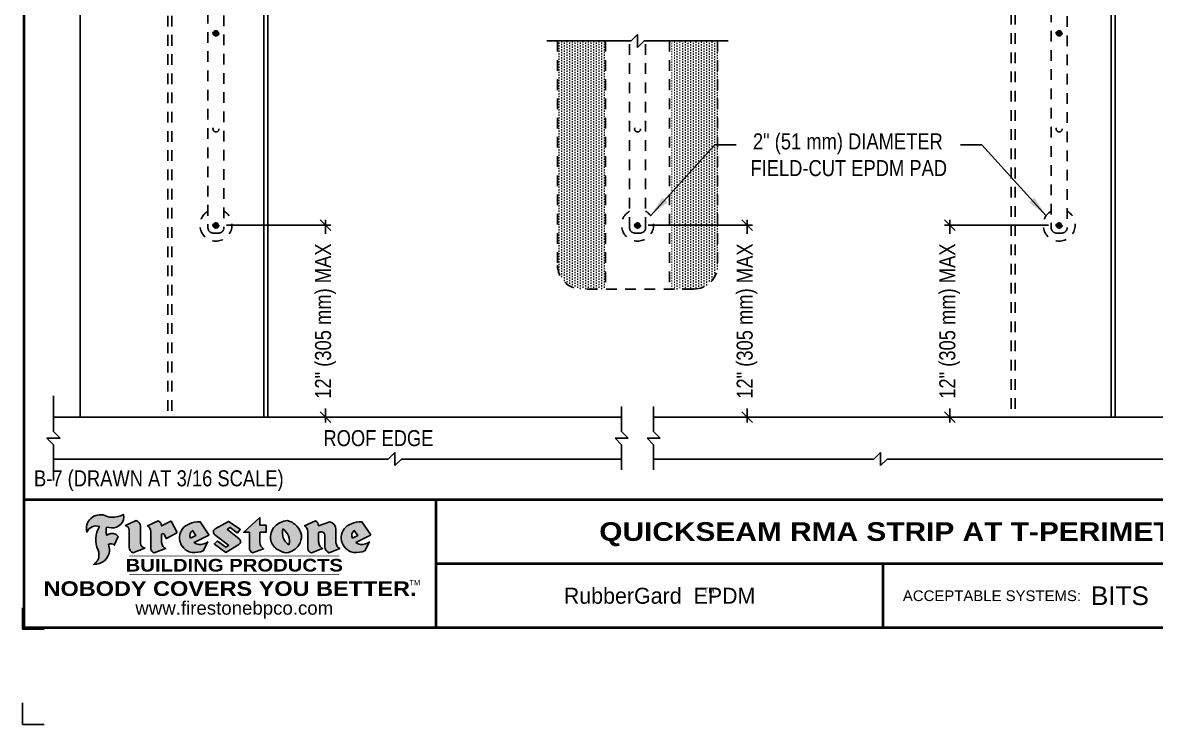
# Model space of a CAD drawing. Header units: inches. Extents: x 277.4 to 297.5, y -206.2 to -189.4.
# Drawn here: x 277.45 to 290.71, y -206.2 to -197.99 of the extents above; entities that cross this region are included whole.
import ezdxf
from ezdxf.enums import TextEntityAlignment as Align

# ---------------------------------------------------------------- set-up
doc = ezdxf.new("R2010")
doc.units = ezdxf.units.IN
doc.header["$MEASUREMENT"] = 0
doc.linetypes.add('HIDDEN', pattern=[0.375, 0.25, -0.125])
doc.linetypes.add('HIDDEN2', pattern=[0.1875, 0.125, -0.0625])
doc.layers.get('0').update_dxf_attribs({"linetype": 'CONTINUOUS'})
doc.layers.get('DEFPOINTS').update_dxf_attribs({"linetype": 'CONTINUOUS'})
for name, color, linetype in [('FSBP-ACCESSORY-FIRESTONE', 7, 'CONTINUOUS'), ('FSBP-ADHESIVE', 1, 'HIDDEN'), ('FSBP-ANNO-NOTE', 7, 'CONTINUOUS'), ('FSBP-MEMBRANE', 7, 'CONTINUOUS'), ('FSBP-TTLB', 7, 'CONTINUOUS'), ('FSBP-TTLB-BORDER', 7, 'CONTINUOUS'), ('FSBP-TTLB-TEXT', 7, 'CONTINUOUS'), ('FSBP-WALL-CURB', 9, 'CONTINUOUS')]:
    doc.layers.add(name, color=color, linetype=linetype)
doc.styles.add('FSBP_ARIAL', font='arial.ttf')
doc.styles.add('FSBP_ARIAL_BOLD', font='')
doc.styles.add('FSBP_ARIAL_NAR', font='ARIALN.TTF')
doc.styles.add('FSBP_BANKGOTHIC', font='bgothm.ttf')
doc.styles.get('FSBP_ARIAL_BOLD').set_extended_font_data('Arial Black')
doc.dimstyles.new('FSBP-DIM', dxfattribs={"dimtxt": 0.1875, "dimasz": 0.125, "dimexe": 0.0625, "dimexo": 0.125, "dimgap": 0.125, "dimtad": 0, "dimdec": 0, "dimzin": 1, "dimdsep": 46, "dimlunit": 4, "dimtxsty": 'FSBP_ARIAL_NAR', "dimblk": 'OBLIQUE', "dimcen": 0.09375, "dimdle": 0.0625, "dimclrd": 256, "dimclre": 256, "dimclrt": 256, "dimadec": 0, "dimazin": 0, "dimtfac": 1, "dimtdec": 0, "dimtmove": 1, "dimatfit": 3, "dimfxl": 1, "dimtolj": 1, "dimtzin": 0, "dimlwd": -1, "dimlwe": -1, "dimarcsym": 0})
doc.dimstyles.new('FSBP-LEADER', dxfattribs={"dimtxt": 0.1875, "dimasz": 0.25, "dimexe": 0.0625, "dimexo": 0.125, "dimgap": 0.125, "dimtad": 0, "dimtih": 1, "dimtoh": 1, "dimdec": 4, "dimzin": 0, "dimdsep": 46, "dimlunit": 4, "dimtxsty": 'FSBP_ARIAL_NAR', "dimcen": 0.09375, "dimclrd": 256, "dimclre": 256, "dimclrt": 256, "dimadec": 0, "dimazin": 0, "dimtfac": 1, "dimtdec": 4, "dimtofl": 0, "dimtmove": 0, "dimatfit": 3, "dimfxl": 1, "dimtolj": 1, "dimtzin": 0, "dimlwd": -1, "dimlwe": -1, "dimarcsym": 0})

# ---------------------------------------------------------------- blocks, each defined once
blk = doc.blocks.new('TTLB-EPDM_1')
at = {"layer": 'FSBP-TTLB-TEXT'}
h = blk.add_hatch(color=1, dxfattribs=at)
edge = h.paths.add_edge_path()
edge.add_arc((1.037309769669573, -0.1982514792917306), 0.1319107607348553, 264.0410451462098, 370.3106169565175)
edge.add_arc((1.027551646585694, 0.1214293576525799), 0.3273056962876235, 270.05058356628535, 295.23459397187514, ccw=False)
edge.add_arc((1.022801957313345, -0.06680179986895154), 0.1391656561713503, 249.3281275763668, 272.0749124149863, ccw=False)
edge.add_line((0.9736743133014443, -0.1970076156048179), (0.9474927838574558, -0.1852745150568325))
edge.add_arc((0.8939498971398288, -0.3394262635682071), 0.1631857907024099, 70.84590087378872, 194.3325259843273)
edge.add_arc((0.8444260109029493, -0.4259936440910768), 0.1179914261095279, 70.96950098067128, 156.9641407594482, ccw=False)
edge.add_arc((1.153141409296894, -0.4684497516079468), 0.3110405457095052, 150.3231137483159, 203.2084295854517)
edge.add_arc((0.7562495500622943, -0.6412608153899899), 0.1218587156617311, 0.8849157075190988, 24.34668939894999, ccw=False)
edge.add_arc((0.7493781665697374, -0.6475258110744375), 0.1289731377238325, -58.36655102076742, 3.6216782311386737, ccw=False)
edge.add_arc((0.8256699029544474, -0.5792158350996106), 0.1783301886510354, 267.2205474105585, 354.1381621173521)
edge.add_arc((0.7903121048625305, -0.6011409294291745), 0.212787892960859, 0.9996158580669322, 21.00503380861244)
edge.add_arc((1.01880712263941, -0.5666691048185161), 0.05136395668415847, 40.82117713173261, 125.52727787225791, ccw=False)
edge.add_line((1.057676976260041, -0.5330924682126437), (1.102776947655911, -0.4308018311949837))
edge.add_arc((1.040858222524664, -0.4699705673995949), 0.07326744446031509, 32.31675181867256, 66.31481236598174)
edge.add_arc((1.032262518825329, -0.5063316993097662), 0.1102246948011782, 69.8179132332389, 125.254734720681)
edge.add_arc((1.127708877207287, -0.368959353531244), 0.1659710644737306, 164.1569669952081, 196.5811013160487, ccw=False)
edge.add_line((0.9680425188342383, -0.3236487780942383), (1.023615334387159, -0.3294494641845773))
h = blk.add_hatch(color=1, dxfattribs=at)
edge = h.paths.add_edge_path()
edge.add_line((1.275239419159561, -0.6223407783464694), (1.415345367376062, -0.5660418822574371))
edge.add_arc((1.421019305783958, -0.5090099247487757), 0.05731350411836949, 181.9717871001989, 264.31851000495806, ccw=False)
edge.add_line((1.363739737527226, -0.5109819325197265), (1.363412352251203, -0.3102363679013962))
edge.add_arc((1.294263659668751, -0.3103491388303989), 0.06914878453844908, 0.0934405599591014, 72.42834396969012)
edge.add_line((1.315139561173908, -0.2444268274366692), (1.186839444240604, -0.3024209471341379))
edge.add_arc((1.175246268095289, -0.3585110609420917), 0.05727567197445628, -0.017399788185912257, 78.322067691347, ccw=False)
edge.add_line((1.232521937428658, -0.3585284546236807), (1.232574268422297, -0.555126496687123))
edge.add_arc((1.305699496415486, -0.5558575689677219), 0.07312888236350451, 179.4272023230205, 245.3845503102953)
h = blk.add_hatch(color=1, dxfattribs=at)
edge = h.paths.add_edge_path()
edge.add_line((1.792026821926584, -0.3839679064720229), (1.722158956877934, -0.2518542302253621))
edge.add_arc((1.720119655279638, -0.2529327078887852), 0.002306916790721817, 27.87197133405656, 117.3766794470751)
edge.add_line((1.719058846382097, -0.250884159729182), (1.610638460368705, -0.3070279753467702))
edge.add_arc((1.547088841662962, -0.3061026658494403), 0.06355635479880145, 359.165808011073, 425.8793658831422)
edge.add_line((1.573061729235633, -0.2480956029480268), (1.446879247402876, -0.3051325108639702))
edge.add_arc((1.407812067100189, -0.370357133046621), 0.07602957263902092, -3.441403975725109, 59.07992244284969, ccw=False)
edge.add_line((1.483704536400296, -0.3749210150788969), (1.483704536400296, -0.5723838140635706))
edge.add_arc((1.54053746518044, -0.568254406115083), 0.05698275005415228, 184.1557352478595, 255.3066498366543)
edge.add_line((1.526084036778343, -0.6233736605654059), (1.657291340682093, -0.570650514527486))
edge.add_arc((1.688298576827198, -0.5021390388423987), 0.0752015358480571, 207.5160880841914, 245.649226723163, ccw=False)
edge.add_arc((1.721050197024907, -0.4914488168456328), 0.1093332836229113, 179.4823365255141, 204.5537900001094, ccw=False)
edge.add_line((1.611721375809452, -0.4904610114968335), (1.611721375809452, -0.4126404716788983))
edge.add_arc((1.628589765097195, -0.414159299036043), 0.01693662875851176, 28.356188110622725, 174.8549701683585, ccw=False)
edge.add_arc((1.627340435522395, -0.4197189881350504), 0.02111886817708033, 22.216893572439517, 40.10213956426492, ccw=False)
edge.add_line((1.646891420738257, -0.4117336534413738), (1.666638796144639, -0.4549750258192233))
edge.add_arc((1.668737246926742, -0.4540167099035481), 0.002306916790685496, 204.545128184284, 299.6323508190091)
edge.add_line((1.669877862091766, -0.4560219186518992), (1.791128135493295, -0.3870515928837648))
edge.add_line((1.791128135493295, -0.3870515928837648), (1.792026821926584, -0.3839679064720229))
h = blk.add_hatch(color=1, dxfattribs=at)
h.paths.add_polyline_path([(2.063388732080512, -0.2583237030618903, 0.02524281661523788), (2.025024361750752, -0.2610532129309178, 0.1213611957758757), (1.901773912052249, -0.3008158885520373, 0.6151668103976068), (1.93274136141747, -0.6099060679591872, 0.05306812109568645), (1.967936229862175, -0.617865745600497, 0.1150932231766138), (2.099126721549737, -0.5994933789882708), (2.151195569562105, -0.4944891916583316, -0.08755405562188731), (2.104230609512001, -0.5187113292177372, -0.265591761123442), (1.992692314386659, -0.5010701623316862), (2.165347897647223, -0.4141184325909109, 0.4518949533370738), (2.166222728871162, -0.4107679608846269)])
h.paths.add_polyline_path([(2.014217313945437, -0.4188965037300676), (1.951113654018855, -0.4515330109460507, -0.3720533890450154), (1.973177450672722, -0.3607130665457561)], flags=16)
h = blk.add_hatch(color=1, dxfattribs=at)
edge = h.paths.add_edge_path()
edge.add_arc((2.260407392426802, -0.3775796671688782), 0.04152450223225729, 123.20805433950699, 232.2027298779723, ccw=False)
edge.add_line((2.237665217914071, -0.3428366421988329), (2.393535971665983, -0.2540943745380986))
edge.add_arc((2.394677353533142, -0.2560991469722482), 0.002306916790741334, 55.64644466176611, 119.65426054492559, ccw=False)
edge.add_line((2.395979141996861, -0.2541946229174954), (2.531809646140459, -0.3470380726374032))
edge.add_arc((2.530468902927946, -0.3489153772789875), 0.002306916790700397, -42.731101238422525, 54.4661353739603, ccw=False)
edge.add_line((2.532163440279987, -0.3504807552658491), (2.498457913851155, -0.3869673252714421))
edge.add_arc((2.496763376499139, -0.3854019472845934), 0.002306916790672934, 233.7527076894875, 317.26889876138785, ccw=False)
edge.add_line((2.495399362263356, -0.38726241234572), (2.413849913492982, -0.3274738082119626))
edge.add_arc((2.412485899257181, -0.3293342732731342), 0.002306916790720064, 53.75270768979358, 124.4135619297835)
edge.add_line((2.41118211687575, -0.3274311136421062), (2.382933981293377, -0.346782838468144))
edge.add_arc((2.38423776367478, -0.3486859980991606), 0.002306916790694898, 124.4135619293799, 231.8459020253626)
edge.add_line((2.382812599816248, -0.3505000469010184), (2.519899969301207, -0.4581994452042721))
edge.add_arc((2.494247019847682, -0.4908523236374461), 0.04152450223225742, -55.21225898295222, 51.84590202520428, ccw=False)
edge.add_line((2.517938320565804, -0.5249552055672808), (2.364434947484597, -0.6179520922513717))
edge.add_arc((2.36323960192349, -0.6159790200102006), 0.002306916790726996, 233.2955624372927, 301.20872157023314, ccw=False)
edge.add_line((2.361860787187538, -0.6178285429225383), (2.231266621301074, -0.5204709167214361))
edge.add_arc((2.232647938930649, -0.5186232623475259), 0.002306916790697672, 135.5134179846393, 233.21798691998708, ccw=False)
edge.add_line((2.231002150870836, -0.5170067083764565), (2.262839375599356, -0.4845937328397696))
edge.add_arc((2.264485163659225, -0.4862102868108537), 0.002306916790748497, 53.0352839999411, 135.513417985369, ccw=False)
edge.add_line((2.265872365996302, -0.4843670465239001), (2.361834678328762, -0.5565872257804898))
edge.add_arc((2.363221880665761, -0.5547439854936304), 0.002306916790627066, 233.0352840000685, 302.2362632414394)
edge.add_line((2.36445241715569, -0.5566953042850713), (2.39428499383348, -0.5378823484768844))
edge.add_arc((2.393054457343549, -0.5359310296853765), 0.002306916790685166, 302.2362632406177, 412.2027298768422)
edge.add_line((2.394468296066179, -0.5341081404551886), (2.234958295420142, -0.4103916733127022))
h = blk.add_hatch(color=1, dxfattribs=at)
edge = h.paths.add_edge_path()
edge.add_line((2.763460561272041, -0.2072496393923444), (2.763460561272041, -0.2969520779963801))
edge.add_arc((2.765767478062699, -0.2969520779963943), 0.00230691679065842, 179.9999999996471, 269.9999999996471)
edge.add_line((2.765767478062685, -0.2992589947870528), (2.835417693520355, -0.2992589947870528))
edge.add_arc((2.835417693520355, -0.3015659115777538), 0.002306916790701052, 0, 90, ccw=False)
edge.add_line((2.837724610311056, -0.3015659115777538), (2.837724610311056, -0.3790761307453892))
edge.add_arc((2.83541769352037, -0.3790761307453749), 0.002306916790686842, 269.99999999964706, 359.99999999964706, ccw=False)
edge.add_line((2.835417693520355, -0.3813830475360618), (2.765767478062685, -0.3813830475360618))
edge.add_arc((2.765767478062699, -0.3836899643267202), 0.00230691679065842, 90.00000000035294, 180.0000000003529)
edge.add_line((2.763460561272041, -0.3836899643267344), (2.763460561272041, -0.5033995910642801))
edge.add_arc((2.836735953378943, -0.5071368822038516), 0.07337063740681413, 177.0802527808789, 245.3249543133826)
edge.add_line((2.806105814540615, -0.5738080530967267), (2.674529557384915, -0.6226036013049594))
edge.add_arc((2.708610405062069, -0.564298408791804), 0.06753517344606039, 177.0345319916277, 239.6926428024901, ccw=False)
edge.add_line((2.641165668230087, -0.560804539009709), (2.641165668230087, -0.3836899643267344))
edge.add_arc((2.638858751439429, -0.3836899643267202), 0.00230691679065842, 359.9999999996471, 449.999999999647)
edge.add_line((2.638858751439443, -0.3813830475360618), (2.572857950769389, -0.3813830475360618))
edge.add_line((2.572857950769389, -0.3813830475360618), (2.763460561272041, -0.2072496393923444))
h = blk.add_hatch(color=1, dxfattribs=at)
edge = h.paths.add_edge_path(flags=16)
edge.add_arc((2.940363509127394, -0.4847985213681437), 0.1684614578629418, 344.5558804047865, 417.0140046669545)
edge.add_arc((3.194458079644619, -0.3883534532477785), 0.1684614578629414, 164.5558804047864, 237.0140046669546)
edge = h.paths.add_edge_path()
edge.add_arc((3.069375116502199, -0.4399344555144872), 0.1828726885096673, 136.0914512150047, 191.213418978326)
edge.add_arc((3.064939550433406, -0.4318234379590333), 0.1803148804748503, 194.0167254156723, 240.6663730831859)
edge.add_arc((3.098047041778981, -0.3845058757092554), 0.2378525180183701, 239.2975390661776, 264.2889872773176)
edge.add_arc((3.04884478212623, -0.4190232383793012), 0.203760689247156, 277.1986764832036, 326.503572961274)
edge.add_arc((3.077739326803546, -0.4341046616465112), 0.171374865791709, 325.3768876809902, 406.3828327799087)
edge.add_arc((3.011839488065919, -0.4896144380417797), 0.2571945645850002, 44.28462553519766, 73.82901434867304)
edge.add_arc((3.117152499586992, -0.4983433120546693), 0.2579560664039132, 97.50292863483666, 134.1039137579027)
h = blk.add_hatch(color=1, dxfattribs=at)
edge = h.paths.add_edge_path()
edge.add_line((3.322690228557462, -0.5721896537377091), (3.322690228557462, -0.3749210150788969))
edge.add_arc((3.246797759257384, -0.3703571330465745), 0.076029572638996, 356.5585960242387, 419.0799224428129)
edge.add_line((3.285864939560099, -0.3051325108639702), (3.412047421392799, -0.2480956029480268))
edge.add_arc((3.386074533820159, -0.3061026658494941), 0.06355635479883807, 0.3962622833877276, 65.87936588318718, ccw=False)
edge.add_line((3.449629368605429, -0.3056631084210863), (3.580526418688805, -0.2593848434574539))
edge.add_arc((3.555744121700958, -0.3530904070730321), 0.09692726601172152, 2.366977007666776, 75.18615851992018, ccw=False)
edge.add_line((3.652588689330287, -0.3490873311063041), (3.652588689330287, -0.4883770011386872))
edge.add_arc((3.761877549389556, -0.4914934052703811), 0.1093332836229047, 178.3666365323574, 204.5537900000422)
edge.add_arc((3.729125929191727, -0.5021836272670953), 0.07520153584796169, 207.5160880841711, 245.2240541443093)
edge.add_line((3.697611150971852, -0.5704631245385627), (3.572585913552643, -0.6207021253773775))
edge.add_arc((3.59534718600759, -0.5526356419907701), 0.07177131519198746, 180.3328587115751, 251.51018566665869, ccw=False)
edge.add_line((3.523577081955409, -0.5530525936986663), (3.523577081955409, -0.4153032515383615))
edge.add_arc((3.486319529276879, -0.4148773504126441), 0.0372599868942854, 359.3450650296066, 449.0500281941028)
edge.add_arc((3.482769874121713, -0.4419622099033496), 0.06447454900600783, 86.29402372314017, 119.8211331593848)
edge.add_line((3.450707067966732, -0.3860252459975726), (3.450707067966732, -0.4904610114968335))
edge.add_arc((3.560035889182251, -0.491448816845647), 0.1093332836229751, 179.4823365255069, 204.5537900001023)
edge.add_arc((3.527284268984408, -0.5021390388424952), 0.07520153584796385, 207.5160880841699, 245.6492267231416)
edge.add_line((3.496277032839316, -0.570650514527486), (3.365069728935509, -0.6233736605654059))
edge.add_arc((3.37950248606194, -0.5682868177318081), 0.05694615642555727, 183.9298782390169, 255.318496325343, ccw=False)
h = blk.add_hatch(color=1, dxfattribs=at)
h.paths.add_polyline_path([(3.957695472291277, -0.2583237030618903, 0.02524281661523822), (3.919331101961575, -0.2610532129309178, 0.1085638477195505), (3.807890832595604, -0.2939221658134414, 0.6425897848490651), (3.827048101628293, -0.6099060679591872, 0.05306812109569052), (3.862242970072884, -0.617865745600497, 0.1150932231766133), (3.993433461760503, -0.5994933789882708), (4.045502309772871, -0.4944891916583316, -0.08755405562189084), (3.998537349722767, -0.5187113292177372, -0.2655917611234366), (3.886999054597368, -0.5010701623316862), (4.059654637857989, -0.4141184325909109, 0.4518949533370731), (4.060529469081928, -0.4107679608846269)])
h.paths.add_polyline_path([(3.90852405415626, -0.4188965037300676), (3.845420394229677, -0.4515330109460507, -0.3720533890450147), (3.867484190883488, -0.3607130665457561)], flags=16)
at = {"layer": 'DEFPOINTS', "color": 1}
blk.add_lwpolyline([(0.234375, -1.515625), (-0.015625, -1.515625), (-0.015625, -1.265625)], dxfattribs=at)
at = {"layer": 'DEFPOINTS', "linetype": 'Continuous', "ltscale": 1.75}
blk.add_lwpolyline([(-0.015625, -2.380833333333342), (-0.015625, -2.630833333333342), (0.234375, -2.630833333333342)], dxfattribs=at)
at = {"layer": 'FSBP-TTLB', "const_width": 0.03125}
for points in [[(0, 0), (0, -1.5), (20, -1.5), (20, 0), (0, 0)], [(4.825208527206769, 0), (4.825208527206769, -0.75)], [(4.825208527206769, -0.75), (15.84028770518938, -0.75)], [(4.825208527206769, -0.75), (4.825208527206769, -1.5)]]:
    blk.add_lwpolyline(points, dxfattribs=at)
at = {"layer": 'FSBP-TTLB-BORDER', "const_width": 0.03125}
blk.add_lwpolyline([(20, 0), (20, 13), (0, 13), (0, 0)], dxfattribs=at)
at = {"layer": 'FSBP-TTLB-TEXT', "color": 1}
blk.add_line((0.7358432058323388, -0.379822754145593), (0.7358432058323388, -0.379822754145593), dxfattribs=at)
for points in [[(1.023615323725323, -0.3294494630716969, 0.5000510906601082), (1.167090420776901, -0.1746414942047778, -0.1103304102359608), (1.027840608309816, -0.2058762110801382, -0.09957876667165425), (0.9736743133014443, -0.1970076156048179), (0.9474927838574558, -0.1852745150568325, 0.5978159689075124), (0.7358432058323388, -0.379822754145593, -0.3938834584182213), (0.8828996422548698, -0.3144510229727047, 0.2349406564350952), (0.86727108227484, -0.5910237178633082, -0.1027304183841549), (0.8780937320133262, -0.6393788197974146, -0.2772692352614086), (0.8170223912655956, -0.7573362346216896, 0.3985429150902959), (1.003067614090241, -0.5974286950643517, 0.0875124847930418), (0.9889600163401155, -0.5248671157293501, -0.3874031597924062), (1.057676976260041, -0.5330924682126437), (1.102776947655911, -0.4308018311949837, 0.1494423498871741), (1.07029056398062, -0.4028746979725923, 0.2467195073738216), (0.9686394281704906, -0.4163228904100862, -0.1424285161541127), (0.9680425188342383, -0.3236487780942383), (1.023615334387159, -0.3294494641845773)], [(2.166222728871162, -0.4107679608846269), (2.063388732080512, -0.2583237030618903, 0.02524281661523788), (2.025024361750752, -0.2610532129309178, 0.1085638477195265), (1.913584092384895, -0.2939221658134414, 0.6425897848491228), (1.93274136141747, -0.6099060679591872, 0.05306812109568648), (1.967936229862175, -0.617865745600497, 0.1150932231766137), (2.099126721549737, -0.5994933789882708), (2.151195569562105, -0.4944891916583316, -0.0875540556218873), (2.104230609512001, -0.5187113292177372, -0.2655917611234418), (1.992692314386659, -0.5010701623316862), (2.165347897647223, -0.4141184325909109)], [(2.763460561272041, -0.2072496393923444), (2.763460561272041, -0.2969520779963801, 0.4142135623730958), (2.765767478062685, -0.2992589947870528), (2.835417693520355, -0.2992589947870528, -0.414213562373095), (2.837724610311056, -0.3015659115777538), (2.837724610311056, -0.3790761307453892, -0.4142135623730938), (2.835417693520355, -0.3813830475360618), (2.765767478062685, -0.3813830475360618, 0.4142135623730958), (2.763460561272041, -0.3836899643267344), (2.763460561272041, -0.5033995910642801, 0.3068985753588853), (2.806105814540615, -0.5738080530967267), (2.674529557384915, -0.6226036013049594, -0.2804194150632976), (2.641165668230087, -0.560804539009709), (2.641165668230087, -0.3836899643267344, 0.414213562373095), (2.638858751439443, -0.3813830475360618), (2.572857950769389, -0.3813830475360618), (2.763460561272041, -0.2072496393923444)], [(4.060529469081928, -0.4107679608846269), (3.957695472291277, -0.2583237030618903, 0.02524281661523788), (3.919331101961575, -0.2610532129309178, 0.1085638477195265), (3.807890832595604, -0.2939221658134414, 0.6425897848491228), (3.827048101628293, -0.6099060679591872, 0.05306812109568648), (3.862242970072884, -0.617865745600497, 0.1150932231766137), (3.993433461760503, -0.5994933789882708), (4.045502309772871, -0.4944891916583316, -0.0875540556218873), (3.998537349722767, -0.5187113292177372, -0.2655917611234418), (3.886999054597368, -0.5010701623316862), (4.059654637857989, -0.4141184325909109)], [(4.059654637857989, -0.4141184325909109, 0.4518949533370731), (4.060529469081928, -0.4107679608846269, 0.4518949533370731)]]:
    blk.add_lwpolyline(points, format="xyb", dxfattribs=at)
for points in [[(1.275239419159561, -0.6223407783464694), (1.415345367376062, -0.5660418822574371, -0.3756100036733062), (1.363739737527226, -0.5109819325197265), (1.363412352251203, -0.3102363679013962, 0.3265360292958048), (1.315139561173908, -0.2444268274366692), (1.186839444240604, -0.3024209471341379, -0.3557863980845349), (1.232521937428658, -0.3585284546236807), (1.232574268422297, -0.555126496687123, 0.2960110723418457)], [(1.792026821926584, -0.3839679064720229), (1.722158956877934, -0.2518542302253621, 0.4116839150163434), (1.719058846382097, -0.250884159729182), (1.610638460368705, -0.3070279753467702, 0.2996033003794034), (1.573061729235633, -0.2480956029480268), (1.446879247402876, -0.3051325108639702, -0.2797757560995365), (1.483704536400296, -0.3749210150788969), (1.483704536400296, -0.5723838140635706, 0.320828638474519), (1.526084036778343, -0.6233736605654059), (1.657291340682093, -0.570650514527486, -0.1679398621276611), (1.621603752698661, -0.5368819723450571, -0.1098333365370753), (1.611721375809452, -0.4904610114968335), (1.611721375809452, -0.4126404716788983, -0.743334502655012), (1.64349420176768, -0.4061152228778298, -0.07819791644735608), (1.646891420738257, -0.4117336534413738), (1.666638796144639, -0.4549750258192233, 0.4404648714563479), (1.669877862091766, -0.4560219186518992), (1.791128135493295, -0.3870515928837648)], [(2.234958295420142, -0.4103916733127022, -0.5150044486718882), (2.237665217914071, -0.3428366421988329), (2.393535971665983, -0.2540943745380986, -0.2867822934100265), (2.395979141996861, -0.2541946229174954), (2.531809646140459, -0.3470380726374032, -0.4515027974650387), (2.532163440279987, -0.3504807552658491), (2.498457913851155, -0.3869673252714421, -0.3814439164929681), (2.495399362263356, -0.38726241234572), (2.413849913492982, -0.3274738082119626, 0.3184718635035665), (2.41118211687575, -0.3274311136421062), (2.382933981293377, -0.346782838468144, 0.5064094529656681), (2.382812599816248, -0.3505000469010184), (2.519899969301207, -0.4581994452042721, -0.5043597839115849), (2.517938320565804, -0.5249552055672808), (2.364434947484597, -0.6179520922513717, -0.3053163970316367), (2.361860787187538, -0.6178285429225383), (2.231266621301074, -0.5204709167214361, -0.4541703869768119), (2.231002150870836, -0.5170067083764565), (2.262839375599356, -0.4845937328397696, -0.3762644290664977), (2.265872365996302, -0.4843670465239001), (2.361834678328762, -0.5565872257804898, 0.3114700032088108), (2.36445241715569, -0.5566953042850713), (2.39428499383348, -0.5378823484768844, 0.520381097387146), (2.394468296066179, -0.5341081404551886)], [(2.937624918725987, -0.3131105398334029, 0.2452625673097023), (2.889993533867141, -0.4754966266250307, 0.2064059665179019), (2.976604338974084, -0.5890186876871866, 0.1094800500670344), (3.074378098474654, -0.6211778035979165, 0.2185147641853038), (3.218764944843201, -0.5314757029352819, 0.3689489483072479), (3.195959963110113, -0.3100352223135445, 0.1296305888694145), (3.0834694040758, -0.242595816912754, 0.1610736375384317)], [(3.322690228557462, -0.5721896537377091), (3.322690228557462, -0.3749210150788969, 0.2797757560995341), (3.285864939560099, -0.3051325108639702), (3.412047421392799, -0.2480956029480268, -0.2937618496109166), (3.449629368605429, -0.3056631084210863), (3.580526418688805, -0.2593848434574539, -0.3288760160581939), (3.652588689330287, -0.3490873311063041), (3.652588689330287, -0.4883770011386872, 0.114762897203527), (3.662431105063263, -0.536926560769686, 0.166032965990522), (3.697611150971852, -0.5704631245385627), (3.572585913552643, -0.6207021253773775, -0.3209557512194564), (3.523577081955409, -0.5530525936986663), (3.523577081955409, -0.4153032515383615, 0.4127061514896111), (3.48693727661589, -0.3776224848030694, 0.1473421876160361), (3.450707067966732, -0.3860252459975726), (3.450707067966732, -0.4904610114968335, 0.1098333365370753), (3.460589444855941, -0.5368819723450855, 0.1679398621276611), (3.496277032839316, -0.570650514527486), (3.365069728935509, -0.6233736605654059, -0.3219729545308964), (3.322690228557462, -0.5721896537377091, 29.1476284739)], [(1.951113654018855, -0.4515330109460507), (2.014217313945437, -0.4188965037300676), (1.973177450672722, -0.3607130665457561, 0.3720533890450154)], [(3.10274193015772, -0.5296595419651595, 0.3271311138286319), (3.032079658614293, -0.3434924326507627, 0.3271311138286322)], [(3.845420394229677, -0.4515330109460507), (3.90852405415626, -0.4188965037300676), (3.867484190883488, -0.3607130665457561, 0.3720533890450154)]]:
    blk.add_lwpolyline(points, format="xyb", close=True, dxfattribs=at)
at = {"layer": 'FSBP-TTLB-TEXT'}
for points, const_width in [([(1.233926579809207, -0.6584455781731435), (3.691229482685259, -0.6584455781731577)], 0.0078125), ([(10.06152282927678, -0.75), (10.06152282927678, -1.5)], 0.03125), ([(1.233926579809207, -0.8761560960495984), (3.691229482685259, -0.8761560960495842)], 0.0078125)]:
    blk.add_lwpolyline(points, dxfattribs=dict(at, const_width=const_width))
at = {"layer": 'FSBP-TTLB-TEXT', "color": 1}
for centre, start, end in [((1.789987520328282, -0.3850463841354355), 299.6323508193319, 27.87197133380463), ((2.164310260790558, -0.412058050385383), 296.7304547840455, 34.00233684987403)]:
    blk.add_arc(centre, 0.00230691679068068, start, end, dxfattribs=at)
at = {"layer": 'FSBP-TTLB-TEXT', "lineweight": 18, "style": 'FSBP_ARIAL_BOLD'}
blk.add_text('BUILDING PRODUCTS', height=0.1484375, dxfattribs=at).set_placement((2.462578031247233, -0.7673008371113639), align=Align.MIDDLE_CENTER)
at = {"layer": 'FSBP-TTLB-TEXT', "color": 1}
for s, height, style, p in [('NOBODY COVERS YOU BETTER.', 0.171875, 'FSBP_ARIAL_BOLD', (2.412604263603384, -1.041650450587369)), ('TM', 0.0625, 'FSBP_BANKGOTHIC', (4.576671173373001, -0.9725745042934193))]:
    blk.add_text(s, height=height, dxfattribs=dict(at, style=style)).set_placement(p, align=Align.MIDDLE_CENTER)
at = {"layer": 'FSBP-TTLB-TEXT'}
for s, height, style, p in [('RubberGard  EPDM', 0.1875, 'FSBP_BANKGOTHIC', (7.443365678241776, -1.125)), ('TM', 0.0625, 'FSBP_BANKGOTHIC', (8.023397742165457, -1.062518816683806)), ('www.firestonebpco.com', 0.15625, 'FSBP_ARIAL', (2.462578031247233, -1.268657306740124))]:
    blk.add_text(s, height=height, dxfattribs=dict(at, style=style)).set_placement(p, align=Align.MIDDLE_CENTER)
at = {"layer": 'FSBP-TTLB-TEXT', "style": 'FSBP_ARIAL'}
blk.add_text('ACCEPTABLE SYSTEMS:', height=0.125, dxfattribs=at).set_placement((10.29281281591562, -1.125), align=Align.MIDDLE_LEFT)
at = {"layer": 'FSBP-TTLB-TEXT'}
for tag, height, style, p in [('MAXIMUM_WARRANTY', 0.1875, 'FSBP_ARIAL_BOLD', (18.03987100774941, 0.2240244307510579)), ('ACCPT_SYSTEMS', 0.21875, 'FSBP_ARIAL', (12.49438170418193, -1.125))]:
    blk.add_attdef(tag, text='', height=height, dxfattribs=dict(at, style=style)).set_placement(p, align=Align.MIDDLE_LEFT)
for tag, height, style, p in [('DETAIL_DESCP_LINE_1', 0.21875, 'FSBP_ARIAL_BOLD', (10.33118450231211, -0.3736318192489421)), ('ISSUE_REV_DATE', 0.21875, 'FSBP_ARIAL', (16.84069633627263, -0.7282559425942452)), ('DETAIL_NUMBER', 0.4375, 'FSBP_ARIAL', (18.91941590748775, -0.8931630692489421))]:
    blk.add_attdef(tag, text='', height=height, dxfattribs=dict(at, style=style)).set_placement(p, align=Align.MIDDLE_CENTER)
blk = doc.blocks.new('_OBLIQUE')
at = {"color": 0, "linetype": 'ByBlock'}
blk.add_line((-0.5, -0.5), (0.5, 0.5), dxfattribs=at)
blk = doc.blocks.new('*D6')
at = {"layer": 'DEFPOINTS', "color": 0, "transparency": 16777216}
for p in [(279.7107531418911, -200.3552058668886), (280.5283231994185, -202.6052058668886), (280.9929768757507, -202.6052058668886)]:
    blk.add_point(p, dxfattribs=at)
at = {"layer": 'FSBP-ANNO-NOTE', "transparency": 16777216}
for p, q in [((280.9929768757507, -200.2927058668886), (280.9929768757507, -200.457866167025)), ((279.8357531418911, -200.3552058668886), (281.0554768757507, -200.3552058668886)), ((280.9929768757507, -202.6677058668886), (280.9929768757507, -202.5025455667522)), ((280.6533231994185, -202.6052058668886), (281.0554768757507, -202.6052058668886))]:
    blk.add_line(p, q, dxfattribs=at)
at = {"layer": 'FSBP-ANNO-NOTE', "transparency": 16777216, "xscale": 0.125, "yscale": 0.125, "zscale": 0.125}
for p, rotation in [((280.9929768757507, -200.3552058668886), 90), ((280.9929768757507, -202.6052058668886), 270)]:
    blk.add_blockref('_OBLIQUE', p, dxfattribs=dict(at, rotation=rotation))
at = {"layer": 'FSBP-ANNO-NOTE', "transparency": 16777216, "insert": (280.9929768757507, -201.4802058668886), "char_height": 0.1875, "attachment_point": 5, "rotation": 90, "style": 'FSBP_ARIAL_NAR'}
blk.add_mtext('\\A1;12" (305 mm) MAX', dxfattribs=at)
blk = doc.blocks.new('*D4')
at = {"layer": 'DEFPOINTS', "color": 0, "transparency": 16777216}
for p in [(284.6482531418913, -200.3552058668886), (285.4658231994187, -202.6052058668886), (285.9304768757508, -202.6052058668886)]:
    blk.add_point(p, dxfattribs=at)
at = {"layer": 'FSBP-ANNO-NOTE', "transparency": 16777216}
for p, q in [((285.9304768757508, -200.2927058668886), (285.9304768757508, -200.457866167025)), ((284.7732531418913, -200.3552058668886), (285.9929768757508, -200.3552058668886)), ((285.9304768757508, -202.6677058668886), (285.9304768757508, -202.5025455667522)), ((285.5908231994187, -202.6052058668886), (285.9929768757508, -202.6052058668886))]:
    blk.add_line(p, q, dxfattribs=at)
at = {"layer": 'FSBP-ANNO-NOTE', "transparency": 16777216, "xscale": 0.125, "yscale": 0.125, "zscale": 0.125}
for p, rotation in [((285.9304768757508, -200.3552058668886), 90), ((285.9304768757508, -202.6052058668886), 270)]:
    blk.add_blockref('_OBLIQUE', p, dxfattribs=dict(at, rotation=rotation))
at = {"layer": 'FSBP-ANNO-NOTE', "transparency": 16777216, "insert": (285.9304768757509, -201.4802058668886), "char_height": 0.1875, "attachment_point": 5, "rotation": 90, "style": 'FSBP_ARIAL_NAR'}
blk.add_mtext('\\A1;12" (305 mm) MAX', dxfattribs=at)
blk = doc.blocks.new('*D5')
at = {"layer": 'DEFPOINTS', "color": 0, "transparency": 16777216}
for p in [(289.5857531418912, -200.3552058668886), (288.3035294080317, -202.6052058668886), (288.7681830843639, -202.6052058668886)]:
    blk.add_point(p, dxfattribs=at)
at = {"layer": 'FSBP-ANNO-NOTE', "transparency": 16777216}
for p, q in [((288.3035294080317, -200.2927058668886), (288.3035294080317, -200.457866167025)), ((289.4607531418912, -200.3552058668886), (288.2410294080317, -200.3552058668886)), ((288.3035294080317, -202.6677058668886), (288.3035294080317, -202.5025455667522)), ((288.6431830843639, -202.6052058668886), (288.2410294080317, -202.6052058668886))]:
    blk.add_line(p, q, dxfattribs=at)
at = {"layer": 'FSBP-ANNO-NOTE', "transparency": 16777216, "xscale": 0.125, "yscale": 0.125, "zscale": 0.125}
for p, rotation in [((288.3035294080317, -200.3552058668886), 90), ((288.3035294080317, -202.6052058668886), 270)]:
    blk.add_blockref('_OBLIQUE', p, dxfattribs=dict(at, rotation=rotation))
at = {"layer": 'FSBP-ANNO-NOTE', "transparency": 16777216, "insert": (288.3035294080317, -201.4802058668886), "char_height": 0.1875, "attachment_point": 5, "rotation": 90, "style": 'FSBP_ARIAL_NAR'}
blk.add_mtext('\\A1;12" (305 mm) MAX', dxfattribs=at)

msp = doc.modelspace()

# ---------------------------------------------------------------- hatches: boundary and pattern name
at = {"layer": 'FSBP-ADHESIVE'}
h = msp.add_hatch(dxfattribs=at)
h.set_pattern_fill('DOTS,_I', color=256, scale=0.5, angle=90, style=2)
h.set_pattern_definition([(90, (-25.08433604192936, -64.10007607755449), (-0.03125, 0.015625), [0, -0.03125])])
h.paths.add_polyline_path([(284.2732531418915, -198.1989558668886), (283.7107531418915, -198.1989558668886), (283.7107531418913, -200.8239558668887, 0.4142135623730951), (283.9920031418913, -201.1052058668887), (284.2732531418913, -201.1052058668887)])
h = msp.add_hatch(dxfattribs=at)
h.set_pattern_fill('DOTS,_I', color=256, scale=0.5, angle=90, style=2)
h.set_pattern_definition([(90, (155.3306233525571, -507.4002950507095), (-0.03125, 0.015625), [0, -0.03125])])
h.paths.add_polyline_path([(285.0232531418913, -201.1052058668887), (285.3045031418912, -201.1052058668888, 0.4142135623731247), (285.5857531418913, -200.8239558668888), (285.5857531418915, -198.1989558668886), (285.0232531418916, -198.1989558668886)])

# ---------------------------------------------------------------- linework, layer by layer
at = {"layer": 'FSBP-ACCESSORY-FIRESTONE', "linetype": 'HIDDEN2'}
for p, q in [((289.4920031418915, -191.5558569117885), (289.4920031418915, -200.3864558668887)), ((289.6795031418915, -191.6090912718569), (289.6795031418914, -200.3864558668887)), ((279.6170031418914, -192.0203641243541), (279.6170031418915, -200.3864558668886)), ((279.804503141891, -192.0501609844226), (279.8045031418912, -200.3864558668886)), ((284.5545031418913, -200.3864558668886), (284.5545031418913, -198.1989558668886)), ((284.7420031418912, -200.3864558668885), (284.7420031418913, -198.1989558668885)), ((279.6795031418915, -200.4489558668886), (279.7420031418912, -200.4489558668886)), ((284.6795031418912, -200.4489558668885), (284.6170031418913, -200.4489558668886)), ((289.5545031418915, -200.4489558668887), (289.6170031418914, -200.4489558668887))]:
    msp.add_line(p, q, dxfattribs=at)
at = {"layer": 'FSBP-ACCESSORY-FIRESTONE', "const_width": 0.03515625}
for points in [[(279.6931750168911, -198.1052058668886, -1), (279.7283312668911, -198.1052058668886, -1)], [(289.5681750168912, -198.1052058668886, -1), (289.6033312668912, -198.1052058668886, -1)], [(279.6931750168911, -200.3552058668886, 1), (279.7283312668911, -200.3552058668886, 1)], [(284.6482531418913, -200.3727839918886, 1), (284.6482531418913, -200.3376277418886, 1)], [(289.5681750168912, -200.3552058668886, 1), (289.6033312668912, -200.3552058668886, 1)]]:
    msp.add_lwpolyline(points, format="xyb", close=True, dxfattribs=at)
at = {"layer": 'FSBP-ACCESSORY-FIRESTONE', "linetype": 'HIDDEN2'}
for centre in [(279.7107531418911, -198.1052058668886), (289.5857531418912, -198.1052058668886), (279.7107531418912, -199.2302058668886), (284.6482531418913, -199.2302058668886), (289.5857531418913, -199.2302058668886), (279.7107531418911, -200.3552058668886), (284.6482531418913, -200.3552058668886), (289.5857531418912, -200.3552058668886)]:
    msp.add_circle(centre, 0.03515625, dxfattribs=at)
for centre, start, end in [((279.6795031418915, -200.3864558668886), 180.0000000000005, 270), ((279.7420031418912, -200.3864558668886), 270, 9.66888623164909e-13), ((284.6170031418913, -200.3864558668886), 180, 270.0000000000196), ((284.6795031418912, -200.3864558668885), 270.0000000000173, 359.9999999999977), ((289.5545031418915, -200.3864558668887), 180.0000000000005, 270), ((289.6170031418914, -200.3864558668887), 270.000000000026, 359.9999999999989)]:
    msp.add_arc(centre, 0.0625, start, end, dxfattribs=at)
at = {"layer": 'FSBP-MEMBRANE'}
for p, q in [((290.2420031418914, -191.5558569117885), (290.2420031418912, -202.6052058668886)), ((290.1951281418915, -191.8082874153388), (290.1951281418912, -202.6052058668886)), ((280.3201281418912, -192.1941543467121), (280.320128141891, -202.6052058668886)), ((280.2732531418913, -192.2798547962399), (280.2732531418911, -202.6052058668886)), ((278.1224259382499, -197.2825516422625), (278.1224259382498, -202.6052058668886)), ((284.6482531418914, -198.1222840068202), (284.5715812818229, -198.1989558668886)), ((284.6482531418914, -198.1222840068202), (284.6482531418914, -198.2756277269571)), ((283.5857531418916, -198.1989558668886), (284.5715812818229, -198.1989558668886)), ((284.6482531418914, -198.2756277269571), (284.7249250019598, -198.1989558668886)), ((284.7249250019599, -198.1989558668886), (285.7107531418914, -198.1989558668886))]:
    msp.add_line(p, q, dxfattribs=at)
at = {"layer": 'FSBP-MEMBRANE', "linetype": 'HIDDEN2'}
for p, q in [((289.0232531418914, -191.8082874153388), (289.0232531418912, -202.6052058668886)), ((289.0701281418914, -191.8082874153388), (289.0701281418912, -202.6052058668886)), ((279.1482531418912, -192.2798547962399), (279.1482531418912, -202.6052058668886)), ((279.1951281418913, -192.2798547962399), (279.1951281418911, -202.6052058668886)), ((283.7107531418915, -198.1989558668886), (283.7107531418913, -200.8239558668887)), ((284.2732531418915, -198.1989558668885), (284.2732531418914, -201.1052058668887)), ((285.0232531418916, -198.1989558668885), (285.0232531418913, -201.1052058668887)), ((285.5857531418915, -198.1989558668886), (285.5857531418913, -200.8239558668887)), ((285.3045031418913, -201.1052058668888), (283.9920031418913, -201.1052058668887))]:
    msp.add_line(p, q, dxfattribs=at)
for centre, radius, start, end in [((279.7107531418911, -200.3552058668886), 0.1875, 119.9999999999654, 59.99999999999667), ((284.6482531418913, -200.3552058668885), 0.1875, 120.0000000000005, 60.00000000000082), ((289.5857531418912, -200.3552058668886), 0.1875, 119.9999999999654, 59.99999999999667), ((283.9920031418913, -200.8239558668887), 0.2812499999999862, 180, 270), ((285.3045031418913, -200.8239558668887), 0.2812499999999862, 270, 0)]:
    msp.add_arc(centre, radius, start, end, dxfattribs=at)
at = {"layer": 'FSBP-WALL-CURB'}
for p, q in [((284.4607531418914, -202.4802058668886), (284.4607531418914, -202.7735369400006)), ((284.8357531418914, -202.4802058668886), (284.8357531418914, -202.7735369400007)), ((277.8078851814507, -202.6052058668887), (284.4607531418914, -202.6052058668886)), ((284.8357531418914, -202.6052058668886), (291.2233807065854, -202.6052058668885)), ((284.5374250019598, -202.8502088000691), (284.4607531418914, -202.7735369400006)), ((284.9124250019598, -202.8502088000691), (284.8357531418914, -202.7735369400007)), ((284.5374250019598, -202.8502088000691), (284.3840812818229, -202.8502088000691)), ((284.3840812818229, -202.8502088000691), (284.4607531418914, -202.9268806601376)), ((284.4607531418914, -202.9268806601376), (284.4607531418914, -203.2202117332496)), ((284.9124250019598, -202.8502088000691), (284.7590812818229, -202.8502088000691)), ((284.7590812818229, -202.8502088000691), (284.8357531418914, -202.9268806601376)), ((284.8357531418914, -202.9268806601377), (284.8357531418914, -203.2202117332496)), ((281.8045031418915, -203.0179368166807), (281.7272282253226, -203.0952117332496)), ((281.8045031418915, -203.0179368166807), (281.8045031418915, -203.1724866498184)), ((287.4920031418914, -203.0179368166807), (287.4147282253226, -203.0952117332496)), ((287.4920031418914, -203.0179368166807), (287.4920031418914, -203.1724866498184)), ((277.8078851814507, -203.0952117332495), (281.7272282253225, -203.0952117332495)), ((281.8045031418915, -203.1724866498184), (281.8817780584603, -203.0952117332496)), ((281.8817780584602, -203.0952117332496), (284.4607531418914, -203.0952117332496)), ((284.8357531418914, -203.0952117332496), (287.4147282253225, -203.0952117332496)), ((287.4920031418914, -203.1724866498184), (287.5692780584603, -203.0952117332496)), ((287.5692780584602, -203.0952117332496), (291.2233807065852, -203.0952117332496))]:
    msp.add_line(p, q, dxfattribs=at)
msp.add_lwpolyline([(277.8078851814507, -202.3552058668887), (277.8078851814507, -202.7729338835002), (277.8851600980196, -202.8502088000691), (277.7306102648818, -202.8502088000691), (277.8078851814507, -202.9274837166379), (277.8078851814506, -203.3452117332495)], dxfattribs=at)

# ---------------------------------------------------------------- block references
ref = msp.add_blockref('TTLB-EPDM_1', (277.4627011304548, -203.5707045035641))
ref.add_attrib('DETAIL_DESCP_LINE_1', 'QUICKSEAM RMA STRIP AT T-PERIMETER', dxfattribs={"layer": 'FSBP-TTLB-TEXT', "height": 0.21875, "style": 'FSBP_ARIAL_BOLD'}).set_placement((287.7938856327669, -203.9443363228131), align=Align.MIDDLE_CENTER)
ref.add_attrib('ACCPT_SYSTEMS', 'BITS', dxfattribs={"layer": 'FSBP-TTLB-TEXT', "height": 0.21875, "style": 'FSBP_ARIAL'}).set_placement((289.9570828346367, -204.6957045035641), align=Align.MIDDLE_LEFT)

# ---------------------------------------------------------------- texts
at = {"layer": 'DEFPOINTS', "style": 'FSBP_ARIAL_NAR'}
msp.add_text('B-7 (DRAWN AT 3/16 SCALE)', height=0.1875, dxfattribs=at).set_placement((277.5798584845293, -203.3207045035641), align=Align.MIDDLE_LEFT)
at = {"layer": 'FSBP-ANNO-NOTE', "style": 'FSBP_ARIAL_NAR'}
msp.add_text('ROOF EDGE', height=0.1875, dxfattribs=at).set_placement((281.6132168647782, -202.8502088000691), align=Align.MIDDLE_CENTER)
at = {"layer": 'FSBP-ANNO-NOTE', "insert": (285.9421864540091, -199.2819153204346), "char_height": 0.1875, "attachment_point": 1, "style": 'FSBP_ARIAL_NAR'}
msp.add_mtext_dynamic_manual_height_columns('\\pi0.056566;2" (51 mm) DIAMETER \\P\\pi0.027725;FIELD-CUT EPDM PAD', width=2.328471740704117, gutter_width=2.5, heights=[0.5849446624599784], dxfattribs=at)

# ---------------------------------------------------------------- dimensions: what is measured, and where the dimension line sits
at = {"layer": 'FSBP-ANNO-NOTE'}
for base, p1, p2, picture, middle in [((280.9929768757507, -202.6052058668886), (279.7107531418911, -200.3552058668886), (280.5283231994185, -202.6052058668886), '*D6', (280.9929768757507, -201.4802058668886)), ((285.9304768757508, -202.6052058668886), (284.6482531418913, -200.3552058668886), (285.4658231994187, -202.6052058668886), '*D4', (285.9304768757509, -201.4802058668886)), ((288.3035294080317, -202.6052058668886), (289.5857531418912, -200.3552058668886), (288.7681830843639, -202.6052058668886), '*D5', (288.3035294080317, -201.4802058668886))]:
    dim = msp.add_linear_dim(base=base, p1=p1, p2=p2, angle=90, text='12" (305 mm) MAX', dimstyle='FSBP-DIM', dxfattribs=at)
    dim.commit()
    dim.dimension.update_dxf_attribs({"geometry": picture, "text_midpoint": middle, "dimtype": 160})

# ---------------------------------------------------------------- leaders
for points in [[(284.8009716848891, -200.2464249098022), (285.5533714459028, -199.4159246228691), (285.8033714459028, -199.4159246228691)], [(289.4330345988935, -200.2464249098022), (288.6806348378798, -199.4159246228691), (288.4306348378798, -199.4159246228691)]]:
    msp.add_leader(points, dimstyle='FSBP-LEADER', dxfattribs=at)

doc.saveas('drawing.dxf')
